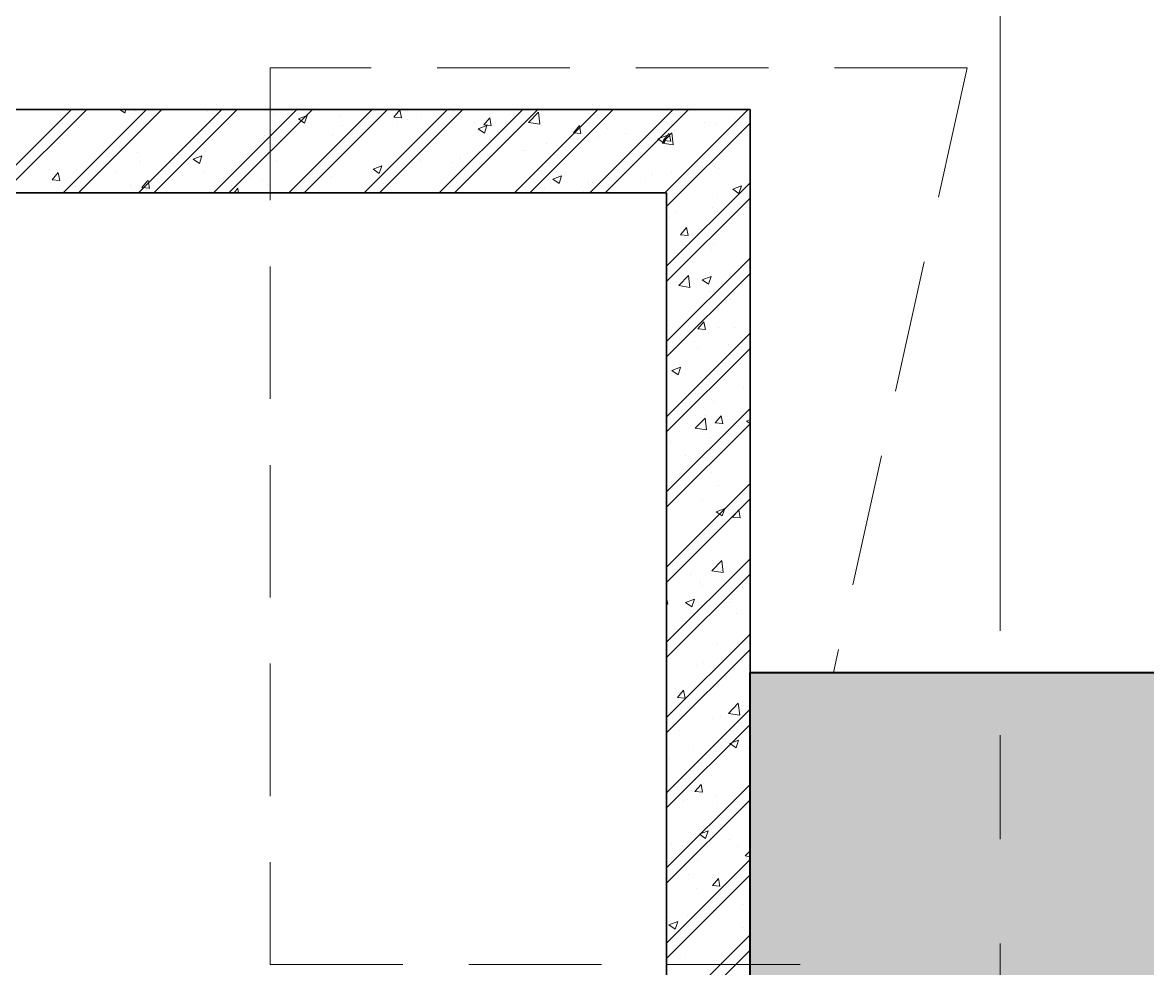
# Model space of a CAD drawing. Header units: millimetres. Extents: x 115500 to 206800, y -6300 to 53700.
# Drawn here: x 138006 to 140703, y 9340 to 11609 of the extents above; entities that cross this region are included whole.
import ezdxf

# ---------------------------------------------------------------- set-up
doc = ezdxf.new("R2010")
doc.units = ezdxf.units.MM
doc.linetypes.add('HIDDEN2', pattern=[4.7625, 3.175, -1.5875])
doc.linetypes.add('HT_Grid$0$CENTER2', pattern=[1.125, 0.75, -0.125, 0.125, -0.125])
doc.layers.get('0').update_dxf_attribs({"lineweight": 20})
for name, color, linetype, lineweight in [('HT_5F_Col$0$NDC_S-COLUMN', 4, 'Continuous', 40), ('HT_5F_Col$0$NDC_S_HATCH COLUMN AND WALL', 251, 'Continuous', 13), ('HT_Grid$0$NDC_S_AXIS', 5, 'HT_Grid$0$CENTER2', 13), ('NDC_S_BEAM', 3, 'HIDDEN2', 20), ('NDC_S_HATCH MATERIAL', 8, 'Continuous', 13), ('NDC_S_WALL', 6, 'Continuous', 35)]:
    doc.layers.add(name, color=color, linetype=linetype, lineweight=lineweight)

# ---------------------------------------------------------------- blocks, each defined once
blk = doc.blocks.new('HT_5F_Col$0$cot')
at = {"layer": 'HT_5F_Col$0$NDC_S_HATCH COLUMN AND WALL', "ltscale": 0.005}
h = blk.add_hatch(color=256, dxfattribs=at)
h.dxf.hatch_style = 1
h.paths.add_polyline_path([(-0.5, 0.5), (0.5, 0.5), (0.5, -0.5), (-0.5, -0.5)])
at = {"layer": 'HT_5F_Col$0$NDC_S-COLUMN', "ltscale": 0.005}
blk.add_lwpolyline([(-0.5, 0.5), (0.5, 0.5), (0.5, -0.5), (-0.5, -0.5)], close=True, dxfattribs=at)

msp = doc.modelspace()

# ---------------------------------------------------------------- linework, layer by layer
at = {"layer": 'HT_Grid$0$NDC_S_AXIS', "ltscale": 2000}
msp.add_line((140350, -1100), (140350, 48500), dxfattribs=at)
at = {"layer": 'NDC_S_BEAM', "ltscale": 100}
for p, q in [((140270.4, 11500), (138600, 11500)), ((138600, 11500), (138600, 9350)), ((140270.4, 11500), (139950, 10050)), ((138600, 9350), (139950, 9350))]:
    msp.add_line(p, q, dxfattribs=at)
at = {"layer": 'NDC_S_HATCH MATERIAL', "linetype": 'Continuous', "ltscale": 100}
for p, q in [((137923.1, 11200.4), (138123.1, 11400.4)), ((137959.9, 11200.4), (138159.9, 11400.4)), ((138103.4, 11200.4), (138303.4, 11400.4)), ((138140.2, 11200.4), (138340.2, 11400.4)), ((138238.2, 11400.4), (138250.9, 11391.8)), ((138250.9, 11391.6), (138253.9, 11400.4)), ((138276.4, 11397.6), (138276.4, 11397.6)), ((138283.7, 11200.4), (138483.7, 11400.4)), ((138320.5, 11200.4), (138520.5, 11400.4)), ((138447.5, 11398.1), (138447.5, 11398.1)), ((138448.3, 11396.3), (138448.3, 11396.3)), ((138464, 11200.4), (138664, 11400.4)), ((138500.8, 11200.4), (138700.8, 11400.4)), ((138608.4, 11389.5), (138608.4, 11389.5)), ((138644.4, 11200.4), (138844.4, 11400.4)), ((138667.2, 11377.8), (138688.2, 11385.9)), ((138681.1, 11200.4), (138881.1, 11400.4)), ((138682.1, 11367.6), (138688.2, 11385.7)), ((138684.6, 11400.4), (138699, 11399.1)), ((138699.1, 11399), (138698.8, 11400.4)), ((138768.5, 11382.7), (138768.5, 11382.7)), ((138824.7, 11200.4), (139024.7, 11400.4)), ((138861.4, 11200.4), (139061.4, 11400.4)), ((138896.3, 11381.8), (138910.8, 11399.1)), ((138896.3, 11381.8), (138914.2, 11380.3)), ((138914.2, 11380.2), (138910.8, 11399)), ((138963.1, 11387.1), (138963.1, 11387.1)), ((139005, 11200.4), (139205, 11400.4)), ((139038.2, 11397), (139038.2, 11397)), ((139041.7, 11200.4), (139241.7, 11400.4)), ((139059.2, 11382.2), (139059.2, 11382.2)), ((139185.3, 11200.4), (139385.3, 11400.4)), ((139219.2, 11369.2), (139242.6, 11393.6)), ((139222, 11200.4), (139422, 11400.4)), ((139245.9, 11365), (139242.6, 11393.5)), ((139313.7, 11398.8), (139313.7, 11398.8)), ((139365.6, 11200.4), (139565.6, 11400.4)), ((139402.4, 11200.4), (139602.4, 11400.4)), ((139545.9, 11200.4), (139745.9, 11400.4)), ((139735.5, 11393), (139735.5, 11393)), ((138096.2, 11380.9), (138096.2, 11380.9)), ((138101.4, 11367.6), (138101.4, 11367.6)), ((138140.1, 11356.4), (138140.1, 11356.4)), ((138291.6, 11375.6), (138291.6, 11375.6)), ((138667.2, 11377.8), (138682.1, 11367.7)), ((138773.6, 11362.2), (138773.6, 11362.2)), ((138905.2, 11361), (138905.2, 11361)), ((138928.7, 11376), (138928.7, 11376)), ((139088.8, 11369.2), (139088.8, 11369.2)), ((139098.3, 11353.8), (139119.3, 11361.8)), ((139111.5, 11363), (139125.9, 11380.2)), ((139111.5, 11363), (139129.4, 11361.4)), ((139113.2, 11343.6), (139119.3, 11361.7)), ((139129.4, 11361.3), (139125.9, 11380.1)), ((139138.8, 11368.8), (139138.8, 11368.8)), ((139219.2, 11369.2), (139245.9, 11365.1)), ((139249, 11362.4), (139249, 11362.4)), ((139326.6, 11344.2), (139341.1, 11361.4)), ((139344.6, 11342.5), (139341.1, 11361.3)), ((139409.1, 11355.7), (139409.1, 11355.7)), ((139550, 11167.7), (139750, 11367.7)), ((139560.6, 11363), (139560.6, 11363)), ((139640.5, 11368.4), (139640.5, 11368.4)), ((139668.5, 11364.3), (139668.5, 11364.3)), ((139715.6, 11378.2), (139715.6, 11378.2)), ((138584.9, 11337.3), (138584.9, 11337.3)), ((138660, 11347.2), (138660, 11347.2)), ((138749.4, 11338.5), (138749.4, 11338.5)), ((138963.8, 11338.8), (138963.8, 11338.8)), ((139098.3, 11353.8), (139113.2, 11343.7)), ((139326.6, 11344.2), (139344.6, 11342.6)), ((139337.4, 11328.5), (139337.4, 11328.5)), ((139385.6, 11332.9), (139385.6, 11332.9)), ((139451.1, 11343.4), (139451.1, 11343.4)), ((139517, 11345.1), (139517, 11345.1)), ((139529.4, 11329.7), (139550.4, 11337.8)), ((139529.4, 11329.7), (139544.4, 11319.7)), ((139539.4, 11319.6), (139562.7, 11343.9)), ((139541.8, 11325.4), (139556.3, 11342.6)), ((139544.4, 11319.6), (139550.4, 11337.7)), ((139559.8, 11323.7), (139556.3, 11342.5)), ((139566.1, 11315.4), (139562.7, 11343.9)), ((139569.3, 11348.9), (139569.3, 11348.9)), ((139729.4, 11342.1), (139729.4, 11342.1)), ((138395.4, 11312.4), (138395.4, 11312.4)), ((138597.8, 11319.3), (138597.8, 11319.3)), ((138788.9, 11308.7), (138788.9, 11308.7)), ((139207.1, 11301.5), (139207.1, 11301.5)), ((139210.6, 11302.9), (139210.6, 11302.9)), ((139262.3, 11318.6), (139262.3, 11318.6)), ((139362.9, 11324), (139362.9, 11324)), ((139539.4, 11319.6), (139566.1, 11315.5)), ((139541.8, 11325.4), (139559.8, 11323.8)), ((138206.7, 11287.5), (138206.7, 11287.5)), ((138281.8, 11297.4), (138281.8, 11297.4)), ((138288, 11275.7), (138288, 11275.7)), ((138415.1, 11281), (138436.1, 11289.1)), ((138415.1, 11281), (138430, 11271)), ((138430, 11270.9), (138436.1, 11289)), ((138443.8, 11298.2), (138443.8, 11298.2)), ((138613.9, 11278.7), (138613.9, 11278.7)), ((138959.3, 11278.7), (138959.3, 11278.7)), ((139055.6, 11282.3), (139055.6, 11282.3)), ((139072.9, 11293.6), (139072.9, 11293.6)), ((138017.2, 11262.6), (138017.2, 11262.6)), ((138069.5, 11256.5), (138069.5, 11256.5)), ((138077.2, 11231.5), (138091.7, 11248.7)), ((138095.1, 11229.8), (138091.7, 11248.6)), ((138136.5, 11256.5), (138136.5, 11256.5)), ((138229.7, 11249.7), (138229.7, 11249.7)), ((138438.9, 11248.7), (138438.9, 11248.7)), ((138846.2, 11257), (138867.2, 11265.1)), ((138846.2, 11257), (138861.2, 11246.9)), ((138861.2, 11246.8), (138867.2, 11265)), ((138884.2, 11268.8), (138884.2, 11268.8)), ((138901.5, 11261.2), (138901.5, 11261.2)), ((139035.7, 11272.9), (139035.7, 11272.9)), ((139561.6, 11250), (139561.6, 11250)), ((139636.7, 11259.9), (139636.7, 11259.9)), ((139664.8, 11264.4), (139664.8, 11264.4)), ((139675.1, 11258), (139675.1, 11258)), ((138077.2, 11231.5), (138095.1, 11229.9)), ((138292.4, 11212.7), (138306.8, 11229.9)), ((138310.3, 11211), (138306.9, 11229.8)), ((138389.8, 11243), (138389.8, 11243)), ((138550, 11236.2), (138550, 11236.2)), ((138581.1, 11228.9), (138581.1, 11228.9)), ((138594.2, 11219.5), (138594.2, 11219.5)), ((138694.7, 11243.8), (138694.7, 11243.8)), ((138710.1, 11229.4), (138710.1, 11229.4)), ((138745.7, 11238.7), (138745.7, 11238.7)), ((138860.7, 11242.9), (138860.7, 11242.9)), ((138870.3, 11222.7), (138870.3, 11222.7)), ((139277.4, 11233), (139298.4, 11241)), ((139277.4, 11233), (139292.3, 11222.9)), ((139292.3, 11222.8), (139298.4, 11240.9)), ((139359.3, 11224.1), (139359.3, 11224.1)), ((139372.1, 11225.1), (139372.1, 11225.1)), ((139500.2, 11228), (139500.2, 11228)), ((139513.3, 11245.2), (139513.3, 11245.2)), ((139550, 11024.1), (139750, 11224.1)), ((138132.8, 11216.2), (138132.8, 11216.2)), ((138264, 11218.6), (138264, 11218.6)), ((138292.4, 11212.7), (138310.3, 11211.1)), ((138292.9, 11209.4), (138292.9, 11209.4)), ((138321.5, 11200.4), (138321.8, 11200.7)), ((138321.9, 11200.4), (138321.8, 11200.6)), ((138453.1, 11202.7), (138453.1, 11202.7)), ((138506, 11219), (138506, 11219)), ((138513, 11200.4), (138522, 11211.1)), ((138524, 11200.4), (138522, 11211)), ((138685.8, 11212.8), (138685.8, 11212.8)), ((139030.4, 11215.9), (139030.4, 11215.9)), ((139190.6, 11209.1), (139190.6, 11209.1)), ((139203.5, 11201.6), (139203.5, 11201.6)), ((139258.5, 11210.1), (139258.5, 11210.1)), ((139350.7, 11202.4), (139350.7, 11202.4)), ((139708.5, 11209), (139729.5, 11217)), ((139708.5, 11209), (139723.4, 11198.9)), ((139723.4, 11198.8), (139729.5, 11216.9)), ((139550, 10987.4), (139750, 11187.4)), ((139671, 11188.8), (139671, 11188.8)), ((139557.8, 11141.6), (139557.8, 11141.6)), ((139574.1, 11155.3), (139574.1, 11155.3)), ((139661.2, 11164.6), (139661.2, 11164.6)), ((139671.4, 11156.6), (139671.4, 11156.6)), ((139734.3, 11148.5), (139734.3, 11148.5)), ((139583.5, 11099.7), (139597.9, 11116.9)), ((139601.4, 11098), (139597.9, 11116.8)), ((139583.5, 11099.7), (139601.4, 11098.1)), ((139657.5, 11064.7), (139657.5, 11064.7)), ((139662.7, 11079), (139662.7, 11079)), ((139550, 10843.8), (139750, 11043.8)), ((139592.5, 11038.2), (139592.5, 11038.2)), ((139611.3, 11036.3), (139611.3, 11036.3)), ((139550, 10807.1), (139750, 11007.1)), ((139734.6, 11013.1), (139734.6, 11013.1)), ((139559.7, 10983.1), (139559.7, 10983.1)), ((139579.1, 10977.7), (139602.5, 11002.1)), ((139579.1, 10977.7), (139605.8, 10973.6)), ((139605.8, 10973.5), (139602.5, 11002)), ((139635.5, 10991.4), (139656.5, 10999.5)), ((139635.5, 10991.4), (139650.4, 10981.3)), ((139650.4, 10981.2), (139656.5, 10999.4)), ((139653.9, 10964.8), (139653.9, 10964.8)), ((139703, 10944.8), (139703, 10944.8)), ((139552.9, 10883), (139552.9, 10883)), ((139625.1, 10874), (139639.5, 10891.3)), ((139625.1, 10874), (139643, 10872.5)), ((139643, 10872.4), (139639.5, 10891.2)), ((139674.2, 10878.1), (139674.2, 10878.1)), ((139713, 10876.3), (139713, 10876.3)), ((139550, 10663.5), (139750, 10863.5)), ((139616.2, 10842.7), (139616.2, 10842.7)), ((139650.2, 10865), (139650.2, 10865)), ((139550, 10626.8), (139750, 10826.8)), ((139624.1, 10826.5), (139624.1, 10826.5)), ((139699.2, 10836.4), (139699.2, 10836.4)), ((139562.5, 10773.9), (139583.5, 10781.9)), ((139562.5, 10773.9), (139577.4, 10763.8)), ((139577.4, 10763.7), (139583.5, 10781.8)), ((139646.6, 10765.1), (139646.6, 10765.1)), ((139620.3, 10718.1), (139620.3, 10718.1)), ((139653.4, 10723.8), (139653.4, 10723.8)), ((139733.9, 10733), (139733.9, 10733)), ((139550, 10483.2), (139750, 10683.2)), ((139661.9, 10699.1), (139661.9, 10699.1)), ((139618.9, 10635.8), (139642.3, 10660.2)), ((139645.6, 10631.6), (139642.3, 10660.1)), ((139643, 10665.2), (139643, 10665.2)), ((139666.7, 10648.4), (139681.2, 10665.6)), ((139684.6, 10646.7), (139681.2, 10665.5)), ((139741.6, 10653.1), (139750, 10656.3)), ((139741.6, 10653.1), (139750, 10647.4)), ((139550, 10446.4), (139750, 10646.4)), ((139618.9, 10635.8), (139645.6, 10631.7)), ((139666.7, 10648.4), (139684.6, 10646.8)), ((139733.7, 10633.2), (139733.7, 10633.2)), ((139558.8, 10603.2), (139558.8, 10603.2)), ((139655, 10614.7), (139655, 10614.7)), ((139594.9, 10570.5), (139594.9, 10570.5)), ((139639.3, 10565.4), (139639.3, 10565.4)), ((139658.2, 10530.2), (139658.2, 10530.2)), ((139550, 10302.9), (139750, 10502.9)), ((139576.1, 10496.4), (139576.1, 10496.4)), ((139673.4, 10498.2), (139673.4, 10498.2)), ((139550, 10266.1), (139750, 10466.1)), ((139635.7, 10465.5), (139635.7, 10465.5)), ((139668.6, 10435.5), (139689.6, 10443.6)), ((139683.5, 10425.4), (139689.6, 10443.5)), ((139708.3, 10422.7), (139722.8, 10440)), ((139726.3, 10421), (139722.8, 10439.9)), ((139668.6, 10435.5), (139683.5, 10425.5)), ((139695.4, 10411.2), (139695.4, 10411.2)), ((139708.3, 10422.7), (139726.3, 10421.2)), ((139686.6, 10403), (139686.6, 10403)), ((139632, 10365.6), (139632, 10365.6)), ((139550, 10122.6), (139750, 10322.6)), ((139658.7, 10293.9), (139682.1, 10318.3)), ((139661, 10319.2), (139661, 10319.2)), ((139685.4, 10289.7), (139682.1, 10318.2)), ((139550, 10085.8), (139750, 10285.8)), ((139607.7, 10284.7), (139607.7, 10284.7)), ((139658.7, 10293.9), (139685.4, 10289.8)), ((139682.8, 10294.6), (139682.8, 10294.6)), ((139628.4, 10265.8), (139628.4, 10265.8)), ((139637, 10257.9), (139637, 10257.9)), ((139732.9, 10253.3), (139732.9, 10253.3)), ((139552.7, 10214.2), (139550, 10228.9)), ((139557.9, 10223.3), (139557.9, 10223.3)), ((139595.6, 10218), (139616.6, 10226)), ((139610.5, 10207.8), (139616.6, 10225.9)), ((139550, 10214.6), (139552.7, 10214.3)), ((139595.6, 10218), (139610.5, 10207.9)), ((139700.2, 10217.6), (139700.2, 10217.6)), ((139750, 10197.1), (139750, 10197.1)), ((139750, 10197.1), (139750, 10197.1)), ((139603.9, 10176.3), (139603.9, 10176.3)), ((139717.5, 10191.2), (139717.5, 10191.2)), ((139550, 9942.3), (139750, 10142.3)), ((139624.7, 10165.9), (139624.7, 10165.9)), ((139672.5, 10118.3), (139672.5, 10118.3)), ((139550, 9905.5), (139750, 10105.5)), ((139577.3, 10105.4), (139577.3, 10105.4)), ((139737.4, 10098.7), (139737.4, 10098.7)), ((139621.1, 10066), (139621.1, 10066)), ((139638.6, 10072.9), (139638.6, 10072.9)), ((139576.4, 9990.2), (139590.9, 10007.5)), ((139594.3, 9988.6), (139590.9, 10007.4)), ((139576.4, 9990.2), (139594.3, 9988.7)), ((139749.1, 9979.5), (139749.1, 9979.5)), ((139550, 9761.9), (139750, 9961.9)), ((139559.6, 9954.6), (139559.6, 9954.6)), ((139617.4, 9966.2), (139617.4, 9966.2)), ((139698.5, 9952), (139721.8, 9976.4)), ((139698.5, 9952), (139725.1, 9947.9)), ((139725.2, 9947.8), (139721.8, 9976.3)), ((139550, 9725.2), (139750, 9925.2)), ((139660.1, 9939.3), (139660.1, 9939.3)), ((139679, 9945.4), (139679, 9945.4)), ((139582.1, 9911.8), (139582.1, 9911.8)), ((139742.3, 9905.1), (139742.3, 9905.1)), ((139701.7, 9879.7), (139722.7, 9887.7)), ((139701.7, 9879.7), (139716.6, 9869.6)), ((139716.6, 9869.5), (139722.7, 9887.6)), ((139732, 9873.5), (139732, 9873.5)), ((139745.3, 9871.1), (139745.3, 9871.1)), ((139613.8, 9866.3), (139613.8, 9866.3)), ((139670.2, 9861.2), (139670.2, 9861.2)), ((139557, 9843.4), (139557, 9843.4)), ((139619.3, 9792.9), (139619.3, 9792.9)), ((139550, 9581.6), (139750, 9781.6)), ((139610.1, 9766.4), (139610.1, 9766.4)), ((139618, 9764.6), (139632.5, 9781.8)), ((139618, 9764.6), (139636, 9763)), ((139636, 9762.9), (139632.5, 9781.7)), ((139550, 9544.9), (139750, 9744.9)), ((139591.3, 9742.9), (139591.3, 9742.9)), ((139666.4, 9752.8), (139666.4, 9752.8)), ((139671.6, 9738.4), (139671.6, 9738.4)), ((139606.5, 9666.6), (139606.5, 9666.6)), ((139628.7, 9662.1), (139649.7, 9670.2)), ((139628.7, 9662.1), (139643.6, 9652)), ((139643.6, 9651.9), (139649.7, 9670.1)), ((139560.9, 9639.6), (139560.9, 9639.6)), ((139587.5, 9634.4), (139587.5, 9634.4)), ((139701.1, 9649.4), (139701.1, 9649.4)), ((139721.1, 9632.8), (139721.1, 9632.8)), ((139550, 9401.3), (139750, 9601.3)), ((139738.2, 9610.1), (139750, 9622.4)), ((139738.2, 9610.1), (139750, 9608.3)), ((139624.2, 9599.3), (139624.2, 9599.3)), ((139550, 9364.6), (139750, 9564.6)), ((139602.8, 9566.7), (139602.8, 9566.7)), ((139659.2, 9559.4), (139659.2, 9559.4)), ((139659.7, 9538.9), (139674.1, 9556.2)), ((139677.6, 9537.2), (139674.1, 9556)), ((139622.2, 9531.1), (139622.2, 9531.1)), ((139659.7, 9538.9), (139677.6, 9537.4)), ((139731.1, 9493.6), (139731.1, 9493.6)), ((139599.2, 9466.8), (139599.2, 9466.8)), ((139661.4, 9480.3), (139661.4, 9480.3)), ((139555.7, 9444.6), (139576.7, 9452.6)), ((139555.7, 9444.6), (139570.6, 9434.5)), ((139556.1, 9463.5), (139556.1, 9463.5)), ((139570.6, 9434.4), (139576.7, 9452.5)), ((139550, 9221), (139750, 9421)), ((139732.7, 9437.7), (139732.7, 9437.7)), ((139550, 9184.3), (139750, 9384.3)), ((139595.5, 9367), (139595.5, 9367)), ((139670.7, 9358.6), (139670.7, 9358.6))]:
    msp.add_line(p, q, dxfattribs=at)
at = {"layer": 'NDC_S_WALL', "ltscale": 100}
for p, q in [((131300, 11400.4), (139750, 11400.4)), ((139750, 11400.4), (139750, 8150.4)), ((131500, 11200.4), (139550, 11200.4)), ((139550, 11200.4), (139550, 8350.4))]:
    msp.add_line(p, q, dxfattribs=at)

# ---------------------------------------------------------------- block references
at = {"xscale": 1200, "yscale": 1600}
msp.add_blockref('HT_5F_Col$0$cot', (140350, 9250), dxfattribs=at)

doc.saveas('drawing.dxf')
